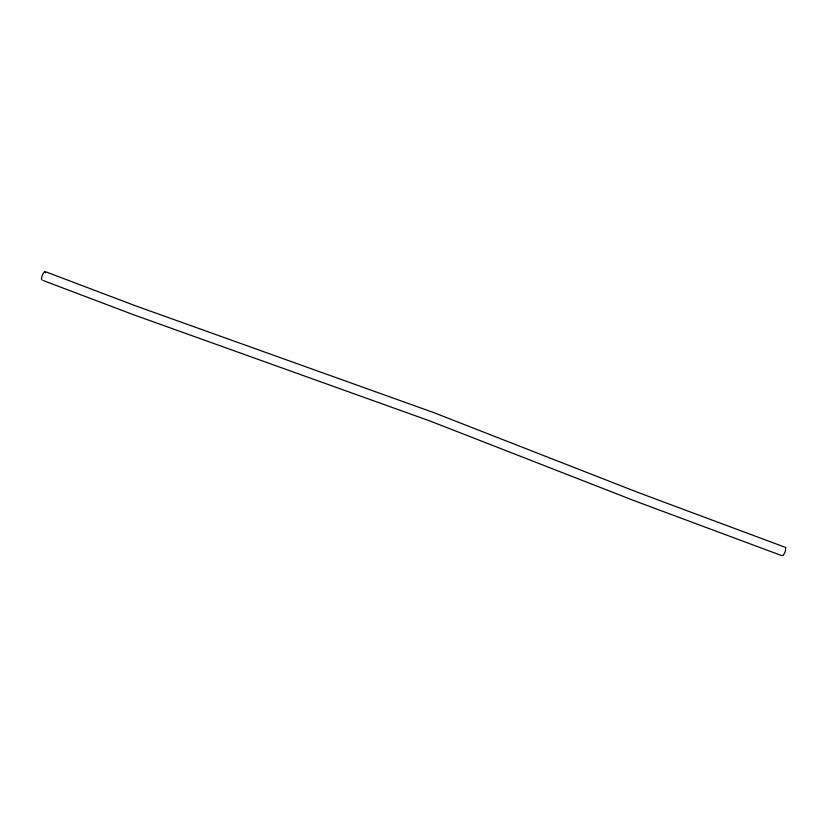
<?xml version="1.0" encoding="UTF-8"?>
<svg xmlns="http://www.w3.org/2000/svg" width="827" height="827" viewBox="0 0 827 827"><rect width="100%" height="100%" fill="white"/><g stroke="black" fill="none" stroke-linecap="round" stroke-linejoin="round"><path stroke-width="1.24" d="M45.95 271.876L135.463 305.783L433.4 412.477L638.382 492.592L785.65 547.464L785.454 551.092L783.438 555.175L781.639 555.599L634.474 500.78L430.092 421.036L133.095 314.57L43.428 280.632M42.208 280.157L41.35 278.74L42.611 274.347L44.71 271.401L45.557 272.848"/></g></svg>
